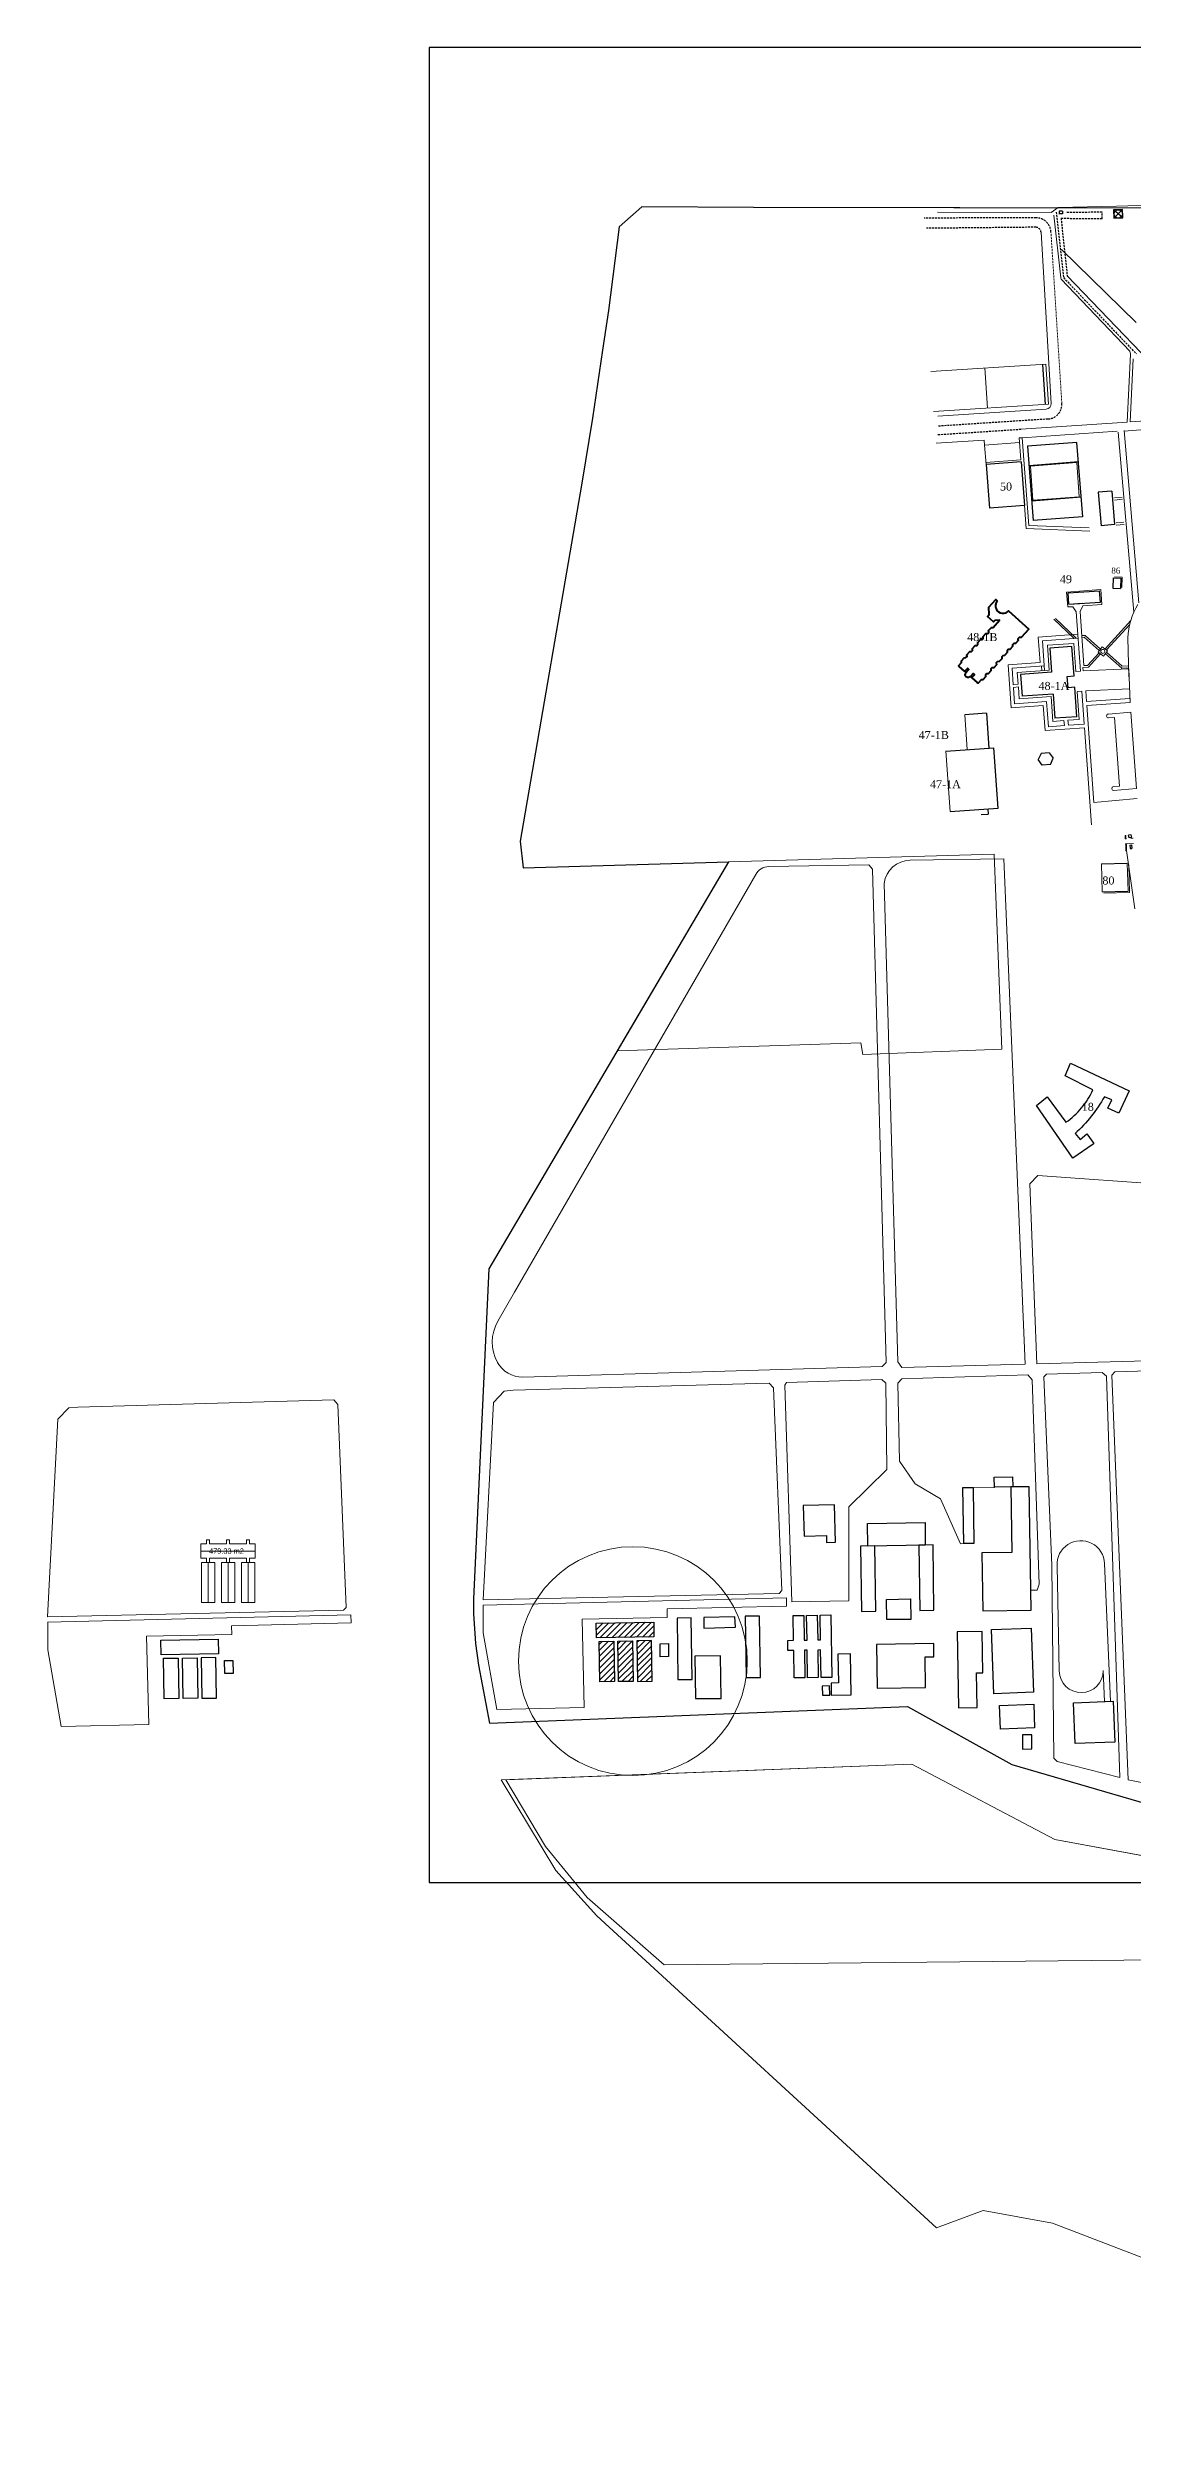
# Model space of a CAD drawing. Header units: millimetres. Extents: x 740 to 5908, y 1492 to 3373.
# Drawn here: x 3577 to 4391, y 1492 to 3272 of the extents above; entities that cross this region are included whole.
import ezdxf

# ---------------------------------------------------------------- set-up
doc = ezdxf.new("R2010")
doc.units = ezdxf.units.MM
doc.linetypes.add('OCULTA3', pattern=[0.45, 0.3, -0.15])
for name, color, linetype in [('CERCAS', 42, 'Continuous'), ('CONSTRU3', 3, 'Continuous'), ('CVL_PUNTO_NUM', 7, 'Continuous'), ('EDIFICIOS', 7, 'Continuous'), ('TEMPOEDI', 7, 'Continuous'), ('VIALI', 6, 'Continuous'), ('ZMARCO', 7, 'Continuous')]:
    doc.layers.add(name, color=color, linetype=linetype)
for name, color, linetype, lineweight in [('trazo', 6, 'Continuous', 13), ('TRAZO GENERAL', 253, 'Continuous', 15), ('VIAPEATO', 8, 'Continuous', 0)]:
    doc.layers.add(name, color=color, linetype=linetype, lineweight=lineweight)
doc.styles.add('ARIAL', font='BOOKOS.TTF')
doc.styles.add('ROMANA2', font='romana2.shx')

msp = doc.modelspace()

# ---------------------------------------------------------------- hatches: boundary and pattern name
at = {"layer": 'EDIFICIOS', "lineweight": 0}
h = msp.add_hatch(dxfattribs=at)
h.set_pattern_fill('ANSI31', color=5, style=0)
h.set_pattern_definition([(45, (15638.3434, 6030.325), (-2.245064, 2.245064), [])])
h.paths.add_polyline_path([(3988.6, 2090.4), (4031.7, 2091.1), (4031.9, 2080), (3988.8, 2079.4)])
h.paths.add_polyline_path([(4030.6, 2046.9), (4030.1, 2077.3), (4019.1, 2077.1), (4019.5, 2046.7)])
h.paths.add_polyline_path([(4005.4, 2046.5), (4004.9, 2076.9), (4015.9, 2077.1), (4016.4, 2046.7)])
h.paths.add_polyline_path([(3991.2, 2046.3), (3990.7, 2076.7), (4001.7, 2076.8), (4002.2, 2046.5)])

# ---------------------------------------------------------------- linework, layer by layer
msp.add_lwpolyline([(4880.4, 3150.5), (4106.6, 3151.7), (4022.9, 3152.3), (4005.7, 3137.4), (3997.7, 3074.6), (3993.4, 3044.8), (3985.8, 2993.8), (3977.9, 2945.2), (3931.5, 2676.7), (3933.8, 2656.6), (4087.9, 2661.1), (3908.1, 2356.1), (3896.5, 2108.5), (3896.6, 2097.3), (3898.1, 2075.1), (3900.2, 2058.9), (3908.6, 2015.3), (4222, 2027.8), (4300.2, 1984.4), (4453.1, 1940)])
at = {"layer": 'CERCAS', "color": 7}
for p, q in [((4367.5, 2659.6), (4386.9, 2660.1)), ((4368.1, 2638.8), (4387.5, 2639.3))]:
    msp.add_line(p, q, dxfattribs=at)
at = {"layer": 'CONSTRU3', "color": 7}
for p, q in [((4338.4, 3147.1), (4335.5, 3147.1)), ((4335.8, 3149.1), (4335.8, 3146.9)), ((4338.4, 3149.1), (4335.8, 3149.1)), ((4338.4, 3149.1), (4338.4, 3147.1)), ((4383.4, 3150.2), (4376.6, 3150)), ((4376.6, 3150), (4376.8, 3143.8)), ((4383.6, 3144), (4376.6, 3150)), ((4383.4, 3150.2), (4376.8, 3143.8)), ((4376.8, 3143.8), (4383.6, 3144)), ((4383.6, 3144), (4383.4, 3150.2)), ((4376.3, 2874.1), (4376.1, 2866.4)), ((4376.1, 2866.4), (4381.9, 2866.2)), ((4376.3, 2874.1), (4382.1, 2873.9)), ((4382.1, 2873.9), (4381.9, 2866.2)), ((4322.2, 2742.4), (4320.1, 2737.9)), ((4328.4, 2743), (4322.2, 2742.4)), ((4328.4, 2743), (4331.2, 2739)), ((4323, 2733.6), (4320.1, 2737.9)), ((4329.2, 2734.2), (4323, 2733.6)), ((4329.2, 2734.2), (4331.2, 2739)), ((4389.9, 2681.5), (4387.9, 2681.3)), ((4388.2, 2679.2), (4387.9, 2681.3)), ((4390.2, 2679.4), (4388.2, 2679.2)), ((4388.7, 2673.8), (4390, 2673.9)), ((4388.7, 2673.8), (4389, 2671.1)), ((4389, 2671.1), (4390.3, 2671.2)), ((4390.2, 2679.4), (4389.9, 2681.5)), ((4390, 2673.9), (4390.3, 2671.2))]:
    msp.add_line(p, q, dxfattribs=at)
msp.add_circle((4380.1, 3147), 3.12, dxfattribs=at)
at = {"layer": 'EDIFICIOS', "color": 7}
for p, q in [((4349, 2975.7), (4312, 2972.9)), ((4312, 2972.9), (4316.2, 2917)), ((4348.9, 2975.7), (4353.2, 2919.8)), ((4307.3, 2961.1), (4281, 2959.1)), ((4281, 2959.1), (4283.5, 2926.3)), ((4307.3, 2961.1), (4309.8, 2928.3)), ((4350.2, 2961.1), (4313.2, 2958.2)), ((4375.3, 2939.2), (4365.1, 2938.3)), ((4365.1, 2938.3), (4367.2, 2913.2)), ((4375.3, 2939.2), (4377.3, 2914.1)), ((4309.8, 2928.3), (4283.5, 2926.3)), ((4352.2, 2934.5), (4315.2, 2931.7)), ((4353.2, 2919.8), (4316.2, 2917)), ((4377.3, 2914.1), (4367.2, 2913.2)), ((4342.5, 2862.8), (4366.1, 2864.5)), ((4343.1, 2854.4), (4342.5, 2862.8)), ((4343.1, 2854.4), (4366.7, 2856)), ((4343.1, 2854.4), (4353.4, 2855.1)), ((4366.7, 2856), (4366.1, 2864.5)), ((4347, 2800.6), (4345.3, 2822.7)), ((4341.9, 2800.2), (4347, 2800.6)), ((4342.5, 2791.7), (4341.9, 2800.2)), ((4331.3, 2786.9), (4308, 2785.3)), ((4331.3, 2786.9), (4332.6, 2768.8)), ((4347.6, 2792.1), (4342.5, 2791.7)), ((4349.1, 2769.9), (4347.6, 2792.1)), ((4281.3, 2772.6), (4265.1, 2771.5)), ((4281.3, 2772.6), (4283.1, 2746.4)), ((4349.1, 2769.9), (4332.6, 2768.8)), ((4250.9, 2744.2), (4286.8, 2746.6)), ((4290, 2701.5), (4286.8, 2746.6)), ((4254.1, 2699), (4290, 2701.5)), ((4277.3, 2696.6), (4282.6, 2697)), ((4282.3, 2700.9), (4282.6, 2697))]:
    msp.add_line(p, q, dxfattribs=at)
at = {"layer": 'EDIFICIOS', "lineweight": 0}
for p, q in [((4265.1, 2771.5), (4266.9, 2745.3)), ((4250.9, 2744.2), (4254.1, 2699)), ((4367.5, 2659.6), (4368.1, 2638.8))]:
    msp.add_line(p, q, dxfattribs=at)
at = {"layer": 'EDIFICIOS', "color": 5, "lineweight": 0}
for p, q in [((3692, 2144.4), (3732.9, 2144.4)), ((3697.5, 2135.9), (3697.5, 2105.8)), ((3712.5, 2135.9), (3712.5, 2105.8)), ((3727.5, 2135.9), (3727.5, 2105.8))]:
    msp.add_line(p, q, dxfattribs=at)
at = {"layer": 'EDIFICIOS'}
msp.add_lwpolyline([(4361.2, 2449.5), (4346.1, 2439.1), (4318.7, 2478.6), (4326.9, 2484.9), (4340.8, 2465.9, 0.137444), (4361.1, 2490.2), (4340.2, 2500.8), (4344.4, 2510.2), (4388.2, 2489.5), (4380.6, 2472.8), (4372.4, 2476.4), (4375.2, 2482.7), (4369.7, 2485.1, -0.081265), (4347.7, 2457.5), (4351.6, 2453), (4356.5, 2457.2), (4361.8, 2450)], format="xyb", close=True, dxfattribs=at)
for points in [[(4272.1, 2150.4), (4271.5, 2191.9), (4263.4, 2191.8), (4264.1, 2150.3)], [(4287, 2199.9), (4300.9, 2200.1), (4301, 2192.5), (4287.2, 2192.3)], [(4192.1, 2165.1), (4235.2, 2165.8), (4235.4, 2148.9), (4192.4, 2148.2)], [(4198.2, 2099.4), (4197.5, 2148.3), (4186.9, 2148.1), (4187.6, 2099.2)], [(4241.9, 2100.1), (4241.2, 2149), (4230.6, 2148.8), (4231.3, 2099.9)], [(4206.3, 2108.2), (4224.3, 2108.5), (4224.6, 2093.2), (4206.6, 2093)], [(3988.6, 2090.4), (4031.7, 2091.1), (4031.9, 2080), (3988.8, 2079.4)], [(4060.5, 2048.2), (4059.8, 2094.3), (4049.2, 2094.2), (4049.9, 2048.1)], [(4093, 2087.3), (4092.5, 2095.2), (4069.3, 2094.6), (4069.4, 2086.6)], [(4111.7, 2049.6), (4111, 2095.7), (4100.4, 2095.5), (4101.1, 2049.5)], [(4154.8, 2070.2), (4155.1, 2049.5), (4147.1, 2049.4), (4146.8, 2070.1), (4144.7, 2070.1), (4145, 2049.4), (4137, 2049.3), (4136.7, 2069.9), (4132.4, 2069.9), (4132.3, 2077.4), (4136.6, 2077.5), (4136.3, 2096.1), (4144.3, 2096.2), (4144.6, 2077.6), (4146.7, 2077.6), (4146.4, 2096.2), (4154.4, 2096.4), (4154.7, 2077.8), (4156.7, 2077.8), (4156.5, 2096.4), (4164.5, 2096.5), (4165.2, 2049.7), (4157.2, 2049.6), (4156.9, 2070.3), (4154.8, 2070.2)], [(4273.8, 2053), (4278.6, 2053.1), (4278.1, 2084.2), (4259.3, 2083.9), (4260.2, 2026.9), (4274.2, 2027.1), (4273.8, 2053)], [(4285.1, 2085.6), (4314.9, 2086.6), (4316.6, 2038.5), (4286.8, 2037.4)], [(3662, 2077.7), (3705.1, 2078.4), (3705.3, 2067.4), (3662.2, 2066.7)], [(3991.2, 2046.3), (3990.7, 2076.7), (4001.7, 2076.8), (4002.2, 2046.5)], [(4005.4, 2046.5), (4004.9, 2076.9), (4015.9, 2077.1), (4016.4, 2046.7)], [(4030.6, 2046.9), (4030.1, 2077.3), (4019.1, 2077.1), (4019.5, 2046.7)], [(4036.5, 2074.9), (4042.7, 2075), (4042.9, 2065.3), (4036.6, 2065.2)], [(4082.2, 2033.9), (4081.7, 2065.8), (4062.5, 2065.6), (4063, 2033.8)], [(4164.9, 2036.3), (4179.9, 2036.6), (4179.4, 2067.3), (4169.9, 2067.2), (4170.2, 2045.5), (4164.8, 2045.4), (4164.9, 2036.3)], [(4241.8, 2075.1), (4198.9, 2074.4), (4199.4, 2041.6), (4235.6, 2042.2), (4235.3, 2065.1), (4241.9, 2065.2), (4241.8, 2075.1)], [(3664.6, 2033.6), (3664.1, 2064), (3675.1, 2064.2), (3675.6, 2033.8)], [(3678.7, 2033.8), (3678.3, 2064.2), (3689.3, 2064.4), (3689.7, 2034)], [(3703.9, 2034.2), (3703.4, 2064.6), (3692.4, 2064.4), (3692.9, 2034.1)], [(3709.8, 2062.3), (3716.1, 2062.4), (3716.2, 2052.6), (3710, 2052.5)], [(4163.7, 2036.4), (4163.6, 2043.3), (4158.1, 2043.2), (4158.2, 2036.3)], [(4291, 2028.7), (4316.8, 2029.6), (4317.4, 2011.9), (4291.7, 2011)], [(4346.6, 2030.7), (4376.4, 2031.8), (4377.5, 2001.2), (4347.7, 2000.2)], [(4315.4, 1996.2), (4315.2, 2006.7), (4308.3, 2006.6), (4308.4, 1996)]]:
    msp.add_lwpolyline(points, close=True, dxfattribs=at)
for points in [[(4278.6, 2099.5), (4314.9, 2100.1), (4313.4, 2192.7), (4299.6, 2192.5), (4300.4, 2143.3)], [(4143.9, 2178.5), (4144.6, 2155.7), (4161.3, 2156.2), (4161.4, 2150.9), (4168.1, 2151.1), (4167.4, 2179.2), (4143.9, 2178.5)], [(4300.4, 2143.3), (4277.9, 2143), (4278.6, 2099.5)]]:
    msp.add_lwpolyline(points, dxfattribs=at)
at = {"layer": 'EDIFICIOS', "color": 2, "lineweight": 0}
msp.add_lwpolyline([(3732.9, 2149.8), (3728.6, 2149.8), (3728.6, 2152.8), (3726.3, 2152.8), (3726.3, 2149.8), (3713.6, 2149.8), (3713.6, 2152.8), (3711.3, 2152.8), (3711.3, 2149.8), (3698.6, 2149.8), (3698.6, 2152.8), (3696.3, 2152.8), (3696.3, 2149.8), (3692, 2149.8), (3692, 2139.1), (3696.3, 2139.1), (3696.3, 2135.9), (3698.6, 2135.9), (3698.6, 2139.1), (3711.3, 2139.1), (3711.3, 2135.9), (3713.6, 2135.9), (3713.6, 2139.1), (3726.3, 2139.1), (3726.3, 2135.9), (3728.6, 2135.9), (3728.6, 2139.1), (3732.9, 2139.1)], close=True, dxfattribs=at)
at = {"layer": 'EDIFICIOS', "color": 5, "lineweight": 0}
for points in [[(3692.5, 2135.9), (3702.5, 2135.9), (3702.5, 2105.8), (3692.5, 2105.8)], [(3707.5, 2135.9), (3717.5, 2135.9), (3717.5, 2105.8), (3707.5, 2105.8)], [(3722.5, 2135.9), (3732.5, 2135.9), (3732.5, 2105.8), (3722.5, 2105.8)]]:
    msp.add_lwpolyline(points, close=True, dxfattribs=at)
at = {"layer": 'EDIFICIOS', "color": 7}
msp.add_circle((4286.8, 2746.6), 0.05, dxfattribs=at)
at = {"layer": 'EDIFICIOS', "color": 5, "lineweight": 0}
msp.add_circle((4016.1, 2061.9), 85.8, dxfattribs=at)
at = {"layer": 'TEMPOEDI', "color": 7}
for p, q in [((4345.3, 2822.7), (4328.8, 2821.5)), ((4328.8, 2821.5), (4330.1, 2803.3)), ((4330.1, 2803.3), (4306.8, 2801.6)), ((4306.8, 2801.6), (4308, 2785.3))]:
    msp.add_line(p, q, dxfattribs=at)
at = {"layer": 'trazo', "lineweight": 40}
msp.add_lwpolyline([(4289.5, 2856.8), (4288.9, 2856.1), (4288.6, 2855.5), (4288.4, 2855.1), (4288.3, 2854.6), (4288.1, 2854), (4288, 2853.3), (4288.1, 2852.8), (4288.1, 2852.2), (4288.2, 2851.6), (4288.5, 2850.9), (4288.8, 2850.3), (4289.1, 2849.7), (4289.4, 2849.4), (4289.7, 2849.1), (4290.2, 2848.6), (4291.6, 2847.9), (4292.7, 2847.6), (4294.6, 2847.6), (4296, 2848), (4297.2, 2848.8), (4297.7, 2849.4), (4313, 2835.7), (4307.3, 2829.4), (4305.7, 2829.4), (4304.9, 2828.4), (4305, 2827.1), (4303, 2824.9), (4301.7, 2824.8), (4300.9, 2823.9), (4300.9, 2822.6), (4298.9, 2820.3), (4297.6, 2820.3), (4296.8, 2819.4), (4296.9, 2818.1), (4294.8, 2815.8), (4293.5, 2815.7), (4292.7, 2814.8), (4292.8, 2813.5), (4290.7, 2811.3), (4289.4, 2811.2), (4288.6, 2810.3), (4288.7, 2809), (4286.7, 2806.7), (4285.4, 2806.7), (4284.6, 2805.8), (4284.6, 2804.5), (4282.6, 2802.2), (4281.3, 2802.1), (4280.5, 2801.2), (4280.5, 2799.9), (4278.5, 2797.6), (4277.2, 2797.6), (4275.1, 2795.2), (4274.9, 2795.3), (4274.7, 2795.1), (4274.4, 2795.5), (4274.5, 2795.6), (4270.6, 2799.1), (4270.5, 2799), (4270.1, 2799.3), (4270.4, 2799.7), (4270.5, 2799.6), (4272.3, 2801.5), (4272.2, 2801.6), (4272.2, 2801.7), (4271.4, 2802.5), (4269.1, 2800), (4267.9, 2799.3), (4267.1, 2799.4), (4266.5, 2799.6), (4266.1, 2799.9), (4265.7, 2800.4), (4265.4, 2801), (4265.4, 2801.5), (4265.5, 2802.2), (4265.7, 2802.7), (4265.9, 2802.9), (4268.1, 2805.4), (4267.3, 2806.2), (4267.2, 2806.1), (4267.1, 2806.2), (4265.3, 2804.3), (4265.4, 2804.2), (4265.1, 2803.8), (4264.7, 2804.1), (4264.8, 2804.2), (4260.9, 2807.7), (4260.8, 2807.6), (4260.5, 2808), (4260.6, 2808.1), (4260.5, 2808.3), (4262.6, 2810.7), (4262.6, 2812), (4264.6, 2814.2), (4265.9, 2814.3), (4266.7, 2815.2), (4266.6, 2816.5), (4268.7, 2818.8), (4270, 2818.9), (4270.8, 2819.7), (4270.7, 2821.1), (4272.7, 2823.3), (4274.1, 2823.4), (4274.9, 2824.3), (4274.8, 2825.6), (4276.8, 2827.9), (4278.1, 2827.9), (4278.9, 2828.8), (4278.9, 2830.1), (4280.9, 2832.4), (4282.2, 2832.5), (4283, 2833.4), (4282.9, 2834.7), (4285, 2836.9), (4286.3, 2837), (4291.1, 2842.3), (4291, 2842.4), (4287.6, 2842.2), (4286.6, 2841.2), (4282.1, 2845.2), (4283.4, 2846.6), (4283.1, 2852.2), (4288.2, 2857.9), (4289.2, 2857), (4289.2, 2857), (4289.2, 2857), (4289.2, 2857), (4289.2, 2857), (4289.2, 2857), (4289.3, 2856.9), (4289.5, 2856.8)], dxfattribs=at)
at = {"layer": 'TRAZO GENERAL', "color": 1}
msp.add_lwpolyline([(4287, 2666.9), (4292.8, 2520.8), (4188.5, 2516.7), (4187, 2525.6), (4004.4, 2519.4), (4087.9, 2661.1)], close=True, dxfattribs=at)
at = {"layer": 'VIALI', "color": 8, "linetype": 'OCULTA3', "ltscale": 5}
for p, q in [((4318.6, 3144), (4234.5, 3143.9)), ((4318.2, 3137), (4236.3, 3136.2)), ((4333.6, 3148.3), (4339.1, 3099.2)), ((4337.2, 3143.7), (4368.1, 3143.6)), ((4337.2, 3143.7), (4341.8, 3100.5)), ((4341.6, 3148.3), (4368.1, 3148.5)), ((4368.1, 3143.6), (4368.1, 3148.5)), ((4339.1, 3099.2), (4393.7, 3042)), ((4327.5, 2993.2), (4244.5, 2987.8)), ((4244.9, 2981.5), (4307.4, 2985.6))]:
    msp.add_line(p, q, dxfattribs=at)
for centre, radius, start, end in [((4318.2, 3133), 4, 3.3613, 90.5339), ((4318.6, 3133), 11, 3.6262, 90.0392), ((4326.8, 3004.2), 11, 273.6929, 3.6262)]:
    msp.add_arc(centre, radius, start, end, dxfattribs=at)
at = {"layer": 'VIAPEATO', "color": 8}
for p, q in [((4335, 3151.7), (4329.9, 3148.1)), ((4378.8, 3152.9), (4335, 3151.7)), ((4413.1, 3153.9), (4378.8, 3152.9)), ((4329.9, 3148.1), (4244.5, 3148.3)), ((4329.8, 3004.8), (4322.2, 3133.2)), ((4337, 3099), (4331.8, 3146.1)), ((4393.6, 3065.6), (4337.5, 3120.4)), ((4337.4, 3098), (4388.7, 3044.2)), ((4341.8, 3100.5), (4403.4, 3036.7)), ((4389.4, 3041.8), (4388.7, 3044.2)), ((4325.8, 3034.4), (4239.6, 3028.8)), ((4280.1, 3031.5), (4282, 3001.4)), ((4325.3, 3004), (4323.3, 3034.2)), ((4325.5, 3004.1), (4323.6, 3034.2)), ((4327.7, 3004.3), (4325.8, 3034.4)), ((4386.9, 2990.8), (4389.4, 3041.8)), ((4389.1, 2991), (4391.4, 3038.4)), ((4327.7, 3004.3), (4241.5, 2998.8)), ((4326, 3000.6), (4244.9, 2995.4)), ((4307.4, 2985.6), (4386.9, 2990.8)), ((4499, 2993), (4384.5, 2984.2)), ((4437.2, 2994.1), (4389.1, 2991)), ((4243.6, 2975), (4279.6, 2977.4)), ((4279.6, 2977.4), (4279.8, 2973.5)), ((4306.1, 2975.5), (4279.8, 2973.5)), ((4279.8, 2973.5), (4281, 2959.1)), ((4305.8, 2979.1), (4308, 2979.2)), ((4305.8, 2979.1), (4307.1, 2962.6)), ((4308, 2979.2), (4379.3, 2984)), ((4308, 2979.2), (4312, 2926.7)), ((4380.1, 2983.4), (4391.8, 2848.4)), ((4384.5, 2984.7), (4395.6, 2855.5)), ((4307.1, 2962.6), (4280.8, 2960.6)), ((4309.7, 2928.3), (4311, 2911.2)), ((4313.1, 2913.4), (4312, 2926.7)), ((4377.2, 2934), (4383, 2934.6)), ((4377.4, 2932.4), (4383.2, 2933)), ((4358.7, 2909.2), (4311, 2911.2)), ((4358.3, 2911.5), (4313.1, 2913.4)), ((4384.3, 2915.8), (4378.5, 2915.3)), ((4378.6, 2913.6), (4384.5, 2914.2)), ((4377.3, 2874.8), (4383.1, 2874.6)), ((4383.1, 2874.6), (4382.9, 2866.9)), ((4341.4, 2863.5), (4367, 2865.3)), ((4342.2, 2852.3), (4341.4, 2863.5)), ((4342.2, 2852.3), (4346.1, 2852.5)), ((4348.6, 2848.6), (4346.1, 2852.5)), ((4351.8, 2804.2), (4348.6, 2848.6)), ((4351.5, 2848.9), (4353.5, 2853.1)), ((4351.5, 2848.9), (4354.3, 2808.4)), ((4353.5, 2853.1), (4367.8, 2854.1)), ((4367.8, 2854.1), (4367, 2865.3)), ((4349.9, 2831.8), (4320.1, 2829.6)), ((4331.8, 2843.2), (4347, 2828.7)), ((4333.1, 2843.7), (4348.6, 2828.8)), ((4352.8, 2830.8), (4355.3, 2830.9)), ((4355.3, 2830.9), (4366.7, 2820.7)), ((4389.5, 2842.1), (4370.2, 2820.9)), ((4388.7, 2839.2), (4371.3, 2820.1)), ((4320.1, 2829.6), (4321.5, 2810.7)), ((4350.1, 2828.9), (4323.2, 2827)), ((4323.2, 2827), (4324.8, 2804.6)), ((4346.7, 2825), (4327, 2823.6)), ((4327, 2823.6), (4328.4, 2804.8)), ((4346.7, 2825), (4348.3, 2804)), ((4352.9, 2829.5), (4354.6, 2829.6)), ((4354.6, 2829.6), (4365.9, 2819.6)), ((4357.1, 2808.5), (4365.7, 2818)), ((4357.8, 2807.2), (4366.8, 2817.2)), ((4368, 2822.4), (4365.1, 2818.5)), ((4365.1, 2818.5), (4369.1, 2815.5)), ((4372, 2819.5), (4368, 2822.4)), ((4369.1, 2815.5), (4372, 2819.5)), ((4382.7, 2806.4), (4370.4, 2817.3)), ((4383, 2808), (4371.2, 2818.4)), ((4387.3, 2829.1), (4388.1, 2799.9)), ((4321.5, 2810.7), (4297.5, 2809)), ((4297.5, 2809), (4299.8, 2776.6)), ((4324.5, 2808.1), (4300.5, 2806.3)), ((4300.5, 2806.3), (4301.4, 2794)), ((4328.4, 2804.8), (4304.4, 2803.1)), ((4304.4, 2803.1), (4305.1, 2794.3)), ((4322.5, 2807.9), (4322.8, 2804.4)), ((4348.3, 2804), (4351.8, 2804.2)), ((4357.8, 2807.2), (4353.5, 2807)), ((4353.7, 2804.3), (4353.5, 2807)), ((4388, 2805.9), (4353.7, 2804.3)), ((4357.1, 2808.5), (4354.3, 2808.4)), ((4382.7, 2806.4), (4386.9, 2806.6)), ((4383, 2808), (4387.9, 2808.2)), ((4386.9, 2806.6), (4386.9, 2805.8)), ((4388, 2805.9), (4389, 2780.7)), ((4323.8, 2778.3), (4299.8, 2776.6)), ((4305.1, 2794.3), (4301.4, 2794)), ((4305.2, 2792.3), (4301.5, 2792)), ((4301.5, 2792), (4302.4, 2779.7)), ((4326.4, 2781.4), (4302.4, 2779.7)), ((4305.2, 2792.3), (4305.8, 2783.5)), ((4329.8, 2785.2), (4305.8, 2783.5)), ((4323.8, 2778.3), (4325.2, 2759.7)), ((4326.4, 2781.4), (4327.8, 2762.5)), ((4329.8, 2785.2), (4331.1, 2766.5)), ((4349.3, 2788.9), (4352.9, 2789.2)), ((4349.3, 2788.7), (4350.8, 2767.9)), ((4354.6, 2764.5), (4352.9, 2789.2)), ((4388.5, 2790.9), (4355.8, 2789.4)), ((4355.8, 2789.4), (4356.3, 2781.5)), ((4388.9, 2783.7), (4356.3, 2781.5)), ((4389, 2780.7), (4356.6, 2778.5)), ((4356.6, 2778.5), (4361.9, 2705.7)), ((4325.2, 2759.7), (4354.8, 2761.6)), ((4339.7, 2763.4), (4327.8, 2762.5)), ((4339.4, 2767.1), (4331.1, 2766.5)), ((4339.4, 2767.1), (4339.7, 2763.4)), ((4350.8, 2767.9), (4342.4, 2767.3)), ((4342.4, 2767.3), (4342.7, 2763.7)), ((4342.7, 2763.7), (4354.6, 2764.5)), ((4354.8, 2761.6), (4360, 2688.9)), ((4371.8, 2771.8), (4371.2, 2770.4)), ((4371.2, 2770.4), (4371.7, 2769.4)), ((4371.7, 2769.4), (4372.4, 2769.1)), ((4372.8, 2772), (4371.8, 2771.8)), ((4372.4, 2769.1), (4372.9, 2769.1)), ((4389.6, 2773.3), (4372.8, 2772)), ((4372.9, 2769.1), (4377.4, 2769.5)), ((4377.4, 2769.5), (4381, 2717.9)), ((4393.7, 2716.1), (4389.6, 2773.3)), ((4361.9, 2705.7), (4394.2, 2708.6)), ((4375.6, 2717.1), (4375.2, 2715.9)), ((4375.2, 2715.9), (4375.8, 2714.9)), ((4376.6, 2717.6), (4375.6, 2717.1)), ((4375.8, 2714.9), (4376.6, 2714.6)), ((4381, 2717.9), (4376.6, 2717.6)), ((4376.6, 2714.6), (4393.7, 2716.1)), ((4385.3, 2681), (4385.4, 2679.1)), ((4385.8, 2681), (4385.3, 2681)), ((4385.4, 2679.1), (4385.4, 2679.1)), ((4385.4, 2679.1), (4385.4, 2678.5)), ((4385.4, 2678.5), (4386, 2678.5)), ((4385.6, 2674.6), (4391.5, 2675)), ((4385.6, 2674.6), (4386.2, 2674.6)), ((4385.6, 2674.6), (4385.7, 2674)), ((4385.7, 2674), (4385.7, 2674)), ((4385.7, 2674), (4385.9, 2669.5)), ((4385.8, 2681), (4385.9, 2679.1)), ((4385.9, 2679.1), (4386, 2678.5)), ((4385.9, 2679.1), (4385.9, 2679.1)), ((4386.2, 2674.6), (4386.2, 2674)), ((4386.2, 2674), (4386.4, 2669.6)), ((4386.2, 2674), (4386.2, 2674)), ((4391.4, 2678.9), (4389.5, 2678.8)), ((4386.4, 2669.6), (4385.9, 2669.5)), ((4392.5, 2626), (4386.4, 2669.6)), ((4388.1, 2659), (4388.6, 2638.2)), ((4369.2, 2637.7), (4388.6, 2638.2))]:
    msp.add_line(p, q, dxfattribs=at)
at = {"layer": 'VIAPEATO', "color": 8, "linetype": 'OCULTA3', "ltscale": 5}
msp.add_line((4337.8, 3004.9), (4329.6, 3133.7), dxfattribs=at)
at = {"layer": 'VIAPEATO', "color": 7}
for p, q in [((4337, 3099), (4337.4, 3098)), ((4349, 2960.5), (4314.2, 2957.8)), ((4314.2, 2957.8), (4316.1, 2932.3)), ((4349, 2960.5), (4350.9, 2934.9)), ((4350.9, 2934.9), (4316.1, 2932.3)), ((4386.9, 2660.1), (4387.5, 2639.3))]:
    msp.add_line(p, q, dxfattribs=at)
at = {"layer": 'VIAPEATO', "color": 8}
for points in [[(4857.4, 3150.5), (4106.6, 3151.7), (4022.9, 3152.3), (4005.7, 3137.4), (3997.7, 3074.6), (3993.4, 3044.8), (3985.8, 2993.8), (3977.9, 2945.2), (3931.5, 2676.7), (3933.8, 2656.6), (4087.9, 2661.1), (3908.1, 2356.1), (3896.5, 2108.5), (3896.6, 2097.3), (3898.1, 2075.1), (3900.2, 2058.9), (3908.6, 2015.3), (4222, 2027.8), (4300.2, 1984.4), (4453.1, 1940)], [(3903.7, 2103.8), (4131.3, 2109.3), (4131.4, 2103.2), (4041.7, 2101.1), (4041.8, 2094.5), (3978.1, 2093.3), (3979.6, 2027), (3914.1, 2025.5), (3903.9, 2083), (3903.9, 2103.8)], [(3577.1, 2091.2), (3804.6, 2096.6), (3804.8, 2090.5), (3715.1, 2088.4), (3715.2, 2081.9), (3651.4, 2080.6), (3653, 2014.4), (3587.4, 2012.9), (3577.3, 2070.3), (3577.3, 2091.2)], [(4039.5, 1834.1), (4409, 1837.9), (4437.4, 1906.4), (4434.6, 1909.3), (4332.5, 1928.1), (4225.4, 1984.6), (3920.9, 1973), (3950.5, 1922.8), (3981.8, 1884.6), (4039.5, 1834.1)]]:
    msp.add_lwpolyline(points, dxfattribs=at)
msp.add_lwpolyline([(3933.5, 2274.9), (4203, 2282.7), (4206.1, 2285.9), (4195.8, 2655.7), (4193.1, 2659), (4118, 2657.6, 0.268505), (4108.2, 2651.7), (3927.3, 2338.5), (3914.8, 2316.8, 0.262969), (3914.5, 2285.9, 0.275098), (3933.5, 2274.9, 0.197176)], format="xyb", dxfattribs=at)
for points in [[(4294.4, 2663.4), (4224, 2662.4, 0.377185), (4204.6, 2645), (4214.7, 2286.4), (4217.8, 2282), (4310.4, 2284.5), (4294.4, 2663.4)], [(4334.2, 2133.4), (4335.8, 2054.5, 0.989075), (4368.9, 2054.8), (4369.7, 2031.6), (4374.3, 2031.7), (4369.9, 2135.1, 1.004368), (4334.2, 2133.4)]]:
    msp.add_lwpolyline(points, format="xyb", close=True, dxfattribs=at)
for points in [[(4319.1, 2284.7), (4428.7, 2287.7), (4418, 2419.1), (4319.7, 2426), (4313.9, 2419.8), (4319.1, 2284.7)], [(4428.3, 2280.4), (4436.2, 1967.6), (4432.2, 1963.9), (4387.6, 1972.9), (4375.4, 2276.2), (4377.6, 2278.7), (4428.3, 2280.4)], [(3903.7, 2107.8), (4125.7, 2112.7), (4127.8, 2114.8), (4121.5, 2266.9), (4118.4, 2270.4), (3926.4, 2265), (3919.6, 2264.4), (3911.5, 2255.9), (3903.7, 2107.8)], [(4202.9, 2273.1), (4205.8, 2270.2), (4206.5, 2205.6), (4178.1, 2177.5), (4178.1, 2107.1), (4135.3, 2106.3), (4130, 2268.7), (4131.4, 2270.8), (4202.9, 2273.1)], [(4217.8, 2273.6), (4312.3, 2276.6), (4315.6, 2272.7), (4320.7, 2119.7), (4319.2, 2115.1), (4314.6, 2115), (4313.4, 2192.7), (4301, 2192.5), (4300.9, 2200.1), (4287, 2199.9), (4287.2, 2192.2), (4263.4, 2191.8), (4264.1, 2150), (4261.8, 2149.9), (4246.7, 2183.7), (4227.9, 2194.8), (4216, 2211.8), (4214.8, 2270.4), (4217.8, 2273.6)], [(4368, 2278.4), (4371.4, 2275.5), (4381.4, 1974.6), (4334.3, 1986.6), (4331.8, 1989.2), (4330.4, 2133.8), (4324.3, 2275), (4326.2, 2277.1), (4368, 2278.4)], [(3577, 2095.2), (3799, 2100.1), (3801.1, 2102.1), (3794.9, 2254.2), (3791.8, 2257.7), (3599.8, 2252.4), (3593, 2251.8), (3584.8, 2243.2), (3577, 2095.2)], [(4243.9, 1637.1), (4278.9, 1649.9), (4330.9, 1640.4), (4423.3, 1604.9), (4520.4, 1524), (4571.3, 1511.4), (4705.4, 1513), (4764.5, 1495.8), (4857.5, 1491.8), (4877.8, 1502), (4966.3, 1838.4), (4887.7, 1797.4), (4765.1, 1817.5), (4440.7, 1908.1), (4332.5, 1928.1), (4225.4, 1984.6), (3917.2, 1972.9), (3958.3, 1904.8), (3989.1, 1870.9)]]:
    msp.add_lwpolyline(points, close=True, dxfattribs=at)
msp.add_circle((4368.5, 2819), 1.49, dxfattribs=at)
for centre, radius, start, end in [((4325.8, 3004.6), 4, 273.6929, 3.3613), ((4439.1, 2827.3), 51.8, 148.6612, 178.015)]:
    msp.add_arc(centre, radius, start, end, dxfattribs=at)
at = {"layer": 'ZMARCO', "color": 7}
msp.add_lwpolyline([(3863.2, 1895.8), (5907.8, 1895.8), (5907.8, 3271.8), (3863.2, 3271.8)], close=True, dxfattribs=at)

# ---------------------------------------------------------------- texts
at = {"layer": 'CVL_PUNTO_NUM', "color": 7}
for s, height, style, p in [('50', 6, 'ARIAL', (4291.4, 2939.6)), ('49', 6, 'ARIAL', (4336.3, 2870.1)), ('86', 4.5, 'ARIAL', (4374.9, 2877.3)), ('48-1B', 6, 'ARIAL', (4266.8, 2826.7)), ('48-1A', 6, 'ARIAL', (4320.3, 2790.1)), ('47-1B', 6, 'ARIAL', (4230.4, 2753.3)), ('47-1A', 6, 'ARIAL', (4238.9, 2716.4)), ('80', 6, 'ARIAL', (4368.2, 2644.2)), ('18', 6, 'ARIAL', (4352.7, 2474.5)), ('479.33 m2', 4, 'ROMANA2', (3698.2, 2142.4))]:
    msp.add_text(s, height=height, dxfattribs=dict(at, style=style)).set_placement(p)

doc.saveas('drawing.dxf')
